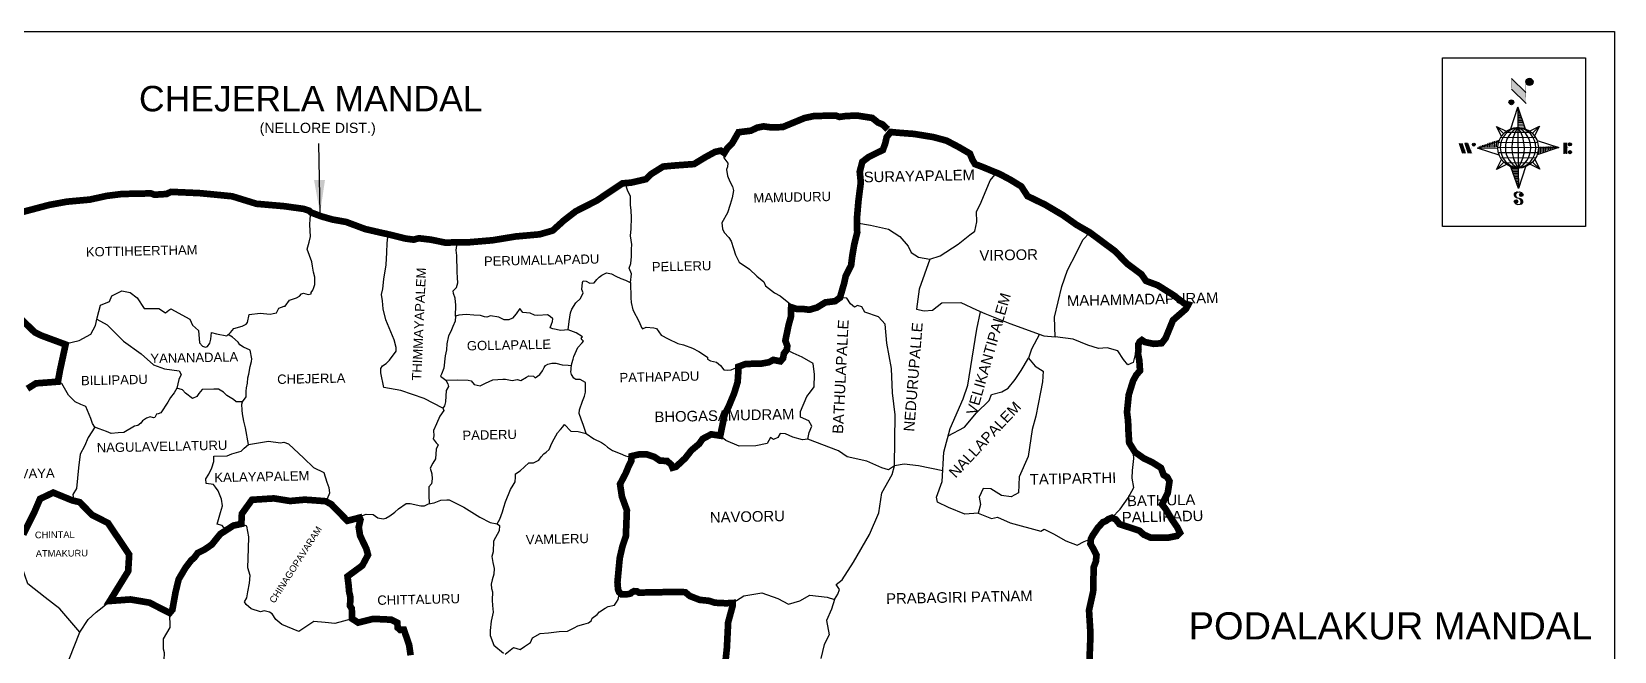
# Model space of a CAD drawing. Header units: inches. Extents: x 308339 to 383724, y 1560383 to 1616161.
# Drawn here: x 336169 to 383724, y 1597535 to 1616161 of the extents above; entities that cross this region are included whole.
import ezdxf

# ---------------------------------------------------------------- set-up
doc = ezdxf.new("R2010")
doc.units = ezdxf.units.IN
doc.header["$MEASUREMENT"] = 0
doc.linetypes.add('BORDER', pattern=[1.75, 0.5, -0.25, 0.5, -0.25, 0, -0.25])
for name, color, linetype in [('AQUADUCT', 1, 'Continuous'), ('bord', 1, 'Continuous'), ('TEXT', 7, 'Continuous'), ('VILL_BND', 7, 'Continuous'), ('VILLAGE BOUNDARY', 6, 'Continuous'), ('ZSTU', 7, 'Continuous')]:
    doc.layers.add(name, color=color, linetype=linetype)
doc.layers.add('MANDAL_BND', color=6, linetype='BORDER', lineweight=30)
doc.styles.get("Standard").update_dxf_attribs({"font": 'arial.ttf'})
doc.dimstyles.get("Standard").update_dxf_attribs({"dimtxt": 0.18, "dimasz": 0.18, "dimexe": 0.18, "dimexo": 0.0625, "dimgap": 0.09, "dimtad": 0, "dimtih": 1, "dimtoh": 1, "dimdec": 4, "dimzin": 0, "dimdsep": 46, "dimtxsty": 'Standard', "dimcen": 0.09, "dimadec": 0, "dimazin": 0, "dimtfac": 1, "dimtdec": 4, "dimtofl": 0, "dimtmove": 0, "dimatfit": 3, "dimfxl": 0, "dimtolj": 1, "dimtzin": 0, "dimarcsym": 0})
pattern_1 = [(267.297113149, (-8720374.938, 50637915.138), (10.5367255337, -0.497431438), [])]
pattern_2 = [(357.297113149, (-8720374.938, 50637915.138), (0.497431438, 10.5367255337), [])]

# ---------------------------------------------------------------- blocks, each defined once
blk = doc.blocks.new('*X3')
at = {"color": 0, "linetype": 'Continuous'}
for p, q in [((6321.6, 240.5), (6322.3, 241.2)), ((6321.6, 240.3), (6322.3, 241)), ((6321.6, 240.1), (6322.3, 240.8)), ((6321.6, 239.9), (6322.4, 240.7)), ((6321.6, 239.8), (6322.4, 240.6)), ((6321.6, 239.6), (6322.5, 240.5)), ((6321.6, 239.4), (6322.5, 240.3)), ((6321.6, 239.2), (6322.6, 240.2)), ((6321.7, 239.1), (6322.6, 240.1)), ((6321.8, 240.8), (6322.4, 241.4)), ((6321.8, 239), (6322.7, 240)), ((6321.8, 239), (6322.8, 239.9)), ((6321.9, 238.9), (6322.9, 239.8)), ((6322, 238.8), (6323, 239.7)), ((6322.1, 241.3), (6322.4, 241.6)), ((6322.1, 238.7), (6323.1, 239.6)), ((6322.2, 238.6), (6323.1, 239.6)), ((6322.3, 238.5), (6323.2, 239.5)), ((6322.4, 238.5), (6323.3, 239.4)), ((6322.5, 238.4), (6323.4, 239.3)), ((6322.7, 238.4), (6323.6, 239.3)), ((6322.8, 238.3), (6323.7, 239.2)), ((6322.9, 238.3), (6323.8, 239.1)), ((6323.1, 238.2), (6323.9, 239.1)), ((6323.2, 238.2), (6324, 239)), ((6323.3, 238.2), (6324.2, 239)), ((6323.5, 238.1), (6324.3, 238.9)), ((6323.7, 238.1), (6324.4, 238.9)), ((6323.8, 238.1), (6324.6, 238.8)), ((6324.1, 238.2), (6324.7, 238.8)), ((6324.3, 238.3), (6324.9, 238.8)), ((6324.6, 238.3), (6325.1, 238.8)), ((6324.8, 238.4), (6325.2, 238.8)), ((6325.1, 238.5), (6325.4, 238.8)), ((6325.4, 238.6), (6325.6, 238.8))]:
    blk.add_line(p, q, dxfattribs=at)
blk = doc.blocks.new('*X2')
at = {"color": 0, "linetype": 'Continuous'}
for p, q in [((6324.4, 240.3), (6324.5, 240.4)), ((6324.6, 240.3), (6324.8, 240.5)), ((6324.7, 240.2), (6325, 240.5)), ((6324.8, 240.2), (6325.2, 240.6)), ((6325, 240.1), (6325.5, 240.6)), ((6325.1, 240.1), (6325.6, 240.6)), ((6325.2, 240), (6325.8, 240.6)), ((6325.3, 240), (6326, 240.6)), ((6325.4, 239.9), (6326.1, 240.6)), ((6325.5, 239.8), (6326.2, 240.5)), ((6325.6, 239.8), (6326.3, 240.5)), ((6325.7, 239.7), (6326.5, 240.4)), ((6325.9, 239.6), (6326.6, 240.3)), ((6326, 239.5), (6326.7, 240.3)), ((6326, 239.4), (6326.8, 240.2)), ((6326.1, 239.3), (6327, 240.2)), ((6326.2, 239.3), (6327.1, 240.1)), ((6326.3, 239.2), (6327.1, 240)), ((6326.4, 239.1), (6327.2, 239.9)), ((6326.5, 239), (6327.3, 239.8)), ((6326.5, 238.9), (6327.4, 239.7)), ((6326.6, 238.8), (6327.5, 239.6)), ((6326.7, 238.7), (6327.5, 239.5)), ((6326.8, 238.6), (6327.6, 239.4)), ((6326.8, 238.5), (6327.7, 239.3)), ((6326.8, 236.5), (6327.4, 237)), ((6326.9, 238.3), (6327.8, 239.2)), ((6326.9, 238.2), (6327.9, 239.1)), ((6326.9, 236.8), (6327.6, 237.4)), ((6327, 238.1), (6327.8, 239)), ((6327, 237.9), (6327.8, 238.8)), ((6327, 237.8), (6327.8, 238.6)), ((6327, 237.6), (6327.8, 238.4)), ((6327, 237.4), (6327.8, 238.2)), ((6327, 237.3), (6327.8, 238)), ((6327, 237.1), (6327.8, 237.9))]:
    blk.add_line(p, q, dxfattribs=at)
blk = doc.blocks.new('H')
at = {"layer": 'bord', "extrusion": (0.000427885, 0.004792, 0.999988)}
h = blk.add_hatch(dxfattribs=at)
h.set_pattern_fill('LINE', color=8, scale=84.387686, angle=-2.70289, style=0)
h.set_pattern_definition(pattern_2)
h.paths.add_polyline_path([(-492.5, 785.6, -0.090992), (-448, 775.2), (-486.5, 912)])
h = blk.add_hatch(dxfattribs=at)
h.set_pattern_fill('LINE', color=8, scale=84.387686, angle=-92.70289, style=0)
h.set_pattern_definition(pattern_1)
h.paths.add_polyline_path([(-624.9, 665.1, -0.090992), (-614.5, 709.6), (-751.3, 671.1)])
h = blk.add_hatch(dxfattribs=at)
h.set_pattern_fill('LINE', color=8, scale=84.387686, angle=-92.70289, style=0)
h.set_pattern_definition(pattern_1)
h.paths.add_polyline_path([(-245.6, 647.2), (-372, 653.2, -0.090992), (-382.4, 608.7)])
h = blk.add_hatch(dxfattribs=at)
h.set_pattern_fill('LINE', color=8, scale=84.387686, angle=-2.70289, style=0)
h.set_pattern_definition(pattern_2)
h.paths.add_polyline_path([(-504.4, 532.7, -0.090992), (-548.9, 543.1), (-510.4, 406.3)])
for p, q in [((-516.2, 1087.1, -1217.1), (-431.5, 994, -1216.7)), ((-519.4, 1020.4, -1216.8), (-434.7, 927.3, -1216.4)), ((-538.3, 773.7, -1215.6), (-487, 906.2, -1216.3)), ((-487, 906.2, -1216.3), (-493, 779.8, -1215.7)), ((-487, 906.2, -1216.3), (-448.5, 769.4, -1215.7)), ((-626.7, 793.8, -1215.7), (-566.8, 760.2, -1215.6)), ((-626.7, 793.8, -1215.7), (-584.1, 747, -1215.5)), ((-598.9, 731, -1215.4), (-626.7, 793.8, -1215.7)), ((-864.7, 700.9, -1215.1), (-846.9, 637.7, -1214.9)), ((-846.9, 700.1, -1215.1), (-829.1, 636.9, -1214.9)), ((-829.1, 699.2, -1215.2), (-811.3, 636, -1214.9)), ((-829.1, 699.2, -1215.2), (-811.3, 698.4, -1215.2)), ((-811.3, 698.4, -1215.2), (-793.5, 635.2, -1214.9)), ((-751.8, 665.3, -1215), (-615, 703.8, -1215.3)), ((-421.3, 753.3, -1215.6), (-358.5, 781.1, -1215.7)), ((-358.5, 781.1, -1215.7), (-405.3, 738.5, -1215.5)), ((-358.5, 781.1, -1215.7), (-392.1, 721.2, -1215.4)), ((-378.6, 692.6, -1215.3), (-246.1, 641.4, -1215.1)), ((-751.8, 665.3, -1215), (-625.4, 659.3, -1215)), ((-619.3, 614, -1214.8), (-751.8, 665.3, -1215)), ((-246.1, 641.4, -1215.1), (-382.9, 602.9, -1214.9)), ((-372.5, 647.4, -1215.1), (-246.1, 641.4, -1215.1)), ((-213.5, 669.3, -1215.3), (-216.7, 600.8, -1214.9)), ((-197.2, 599.9, -1214.9), (-193.9, 668.4, -1215.3)), ((-639.4, 525.6, -1214.4), (-605.8, 585.5, -1214.7)), ((-639.4, 525.6, -1214.4), (-592.6, 568.1, -1214.6)), ((-576.6, 553.3, -1214.6), (-639.4, 525.6, -1214.4)), ((-510.9, 400.5, -1213.9), (-549.4, 537.2, -1214.5)), ((-459.6, 533, -1214.5), (-510.9, 400.5, -1213.9)), ((-504.9, 526.9, -1214.5), (-510.9, 400.5, -1213.9)), ((-371.2, 512.9, -1214.5), (-431.1, 546.5, -1214.6)), ((-371.2, 512.9, -1214.5), (-413.8, 559.7, -1214.7)), ((-399, 575.7, -1214.7), (-371.2, 512.9, -1214.5))]:
    blk.add_line(p, q, dxfattribs=at)
at = {"layer": 'bord', "color": 8, "linetype": 'ByBlock', "extrusion": (0.000427885, 0.004792, 0.999988)}
for p, q in [((-375, 679.2, -1215.3), (-619.9, 690.7, -1215.2)), ((-386.5, 711.4, -1215.4), (-605.5, 721.7, -1215.4)), ((-410.8, 744.2, -1215.5), (-578.1, 752.1, -1215.5)), ((-493, 779.8, -1215.7), (-504.9, 526.9, -1214.5)), ((-372.5, 647.4, -1215.1), (-625.4, 659.3, -1215)), ((-378, 615.9, -1214.9), (-622.9, 627.5, -1214.9)), ((-392.4, 584.9, -1214.8), (-611.4, 595.3, -1214.7)), ((-419.8, 554.6, -1214.6), (-587.1, 562.5, -1214.6))]:
    blk.add_line(p, q, dxfattribs=at)
at = {"layer": 'bord', "extrusion": (0.000427885, 0.004792, 0.999988), "elevation": -1212.1}
for points, const_width in [([(-522, 959.6), (-515.7, 1092.9)], 1.61), ([(-434.2, 933.1), (-427.9, 1066.5)], 1.61), ([(-870.1, 707), (-846.4, 705.9)], 0.642), ([(-828.6, 642.7), (-855.2, 643.9)], 0.642), ([(-828.6, 642.7), (-821, 678)], 0.642), ([(-810.8, 641.8), (-784.1, 640.6)], 0.642), ([(-793, 641), (-781.6, 693.9)], 0.642), ([(-177.1, 604.8), (-226, 607.1)], 0.706), ([(-222.7, 675.6), (-173.8, 673.3)], 0.706), ([(-194.8, 644.8), (-185, 644.4)], 0.706)]:
    blk.add_lwpolyline(points, dxfattribs=dict(at, const_width=const_width))
for points, const_width in [([(-413.7, 1073.1, 1), (-397.6, 1057.7, 1)], 22.3), ([(-530.3, 949.5, 1), (-519.6, 939.3, 1)], 14.8), ([(-775.9, 696.6, 1), (-769.5, 690.4, 1)], 8.9), ([(-180.1, 618, 1), (-173.1, 611.2, 1)], 9.79), ([(-177.8, 666.9, 1), (-170.8, 660.1, 1)], 9.79), ([(-525.2, 321.6, 1), (-533.4, 328.9, 1)], 11.1), ([(-489.8, 361.7, 1), (-498.1, 369.1, 1)], 11.1)]:
    blk.add_lwpolyline(points, format="xyb", close=True, dxfattribs=dict(at, const_width=const_width))
for points in [[(-537, 317.4), (-530.7, 310.5), (-519.8, 306.8), (-504.9, 306.9), (-493.9, 310), (-486.3, 317.7), (-486.5, 325.8), (-490.6, 333.3), (-493.5, 336.2), (-502.8, 340.9), (-522.5, 347.3), (-530.4, 351.6), (-533.7, 354.6), (-537.4, 362.6), (-537, 373.4), (-530, 380.7), (-520, 384.1), (-503.5, 384.2), (-492.5, 379.9), (-487.1, 373.3)], [(-522.5, 347.6), (-526.2, 353.8), (-527.8, 360.6), (-527.9, 370.6), (-525.9, 375.5), (-521.3, 381.2), (-514.5, 384.4)], [(-504.9, 306.9), (-499, 312.4), (-497, 319.4), (-497.5, 326.5), (-501.2, 335.4), (-509.2, 343.2)]]:
    blk.add_lwpolyline(points, dxfattribs=at)
at = {"layer": 'bord', "extrusion": (0.000427885, 0.004792, 0.999988)}
for centre, radius in [((-405.6, 1065.4, -1212.1), 22.3), ((-525, 944.4, -1212.1), 14.8), ((-772.7, 693.5, -1212.1), 8.9), ((-498.4, 659.1, -1212.1), 126.6), ((-176.6, 614.6, -1212.1), 9.79), ((-174.3, 663.5, -1212.1), 9.79), ((-529.3, 325.2, -1212.1), 11.1), ((-494, 365.4, -1212.1), 11.1)]:
    blk.add_circle(centre, radius, dxfattribs=at)
at = {"layer": 'bord', "color": 8, "linetype": 'ByBlock', "extrusion": (0.000427885, 0.004792, 0.999988)}
for centre, radius, start, end in [((-481.5, 658.3, -1212.1), 127.7, 94.92536, 259.66906), ((-436.8, 656.2, -1212.1), 140.8, 113.28644, 241.30798), ((-315.9, 650.5, -1212.1), 222.3, 142.58916, 212.00526), ((-560.1, 662.1, -1212.1), 140.8, 293.28644, 61.30798), ((-681, 667.8, -1212.1), 222.3, 322.58916, 32.00526), ((-515.4, 659.9, -1212.1), 127.7, 274.92536, 79.66906)]:
    blk.add_arc(centre, radius, start, end, dxfattribs=at)
at = {"layer": 'bord', "extrusion": (0.000427885, 0.004792, 0.999988)}
for points in [[(-515.7, 1092.9, -1212.1), (-431, 999.8, -1212.1), (-518.9, 1026.2, -1212.1), (-434.2, 933.1, -1212.1)], [(-864.1, 706.7, -1212.1), (-846.4, 705.9, -1212.1), (-846.3, 643.5, -1212.1), (-828.6, 642.7, -1212.1)], [(-828.6, 705, -1212.1), (-810.8, 704.2, -1212.1), (-810.8, 641.8, -1212.1), (-793, 641, -1212.1)], [(-193.4, 674.2, -1212.1), (-196.6, 605.7, -1212.1), (-213, 675.1, -1212.1), (-216.2, 606.7, -1212.1)]]:
    blk.add_solid(points, dxfattribs=at)
at = {"layer": 'bord', "extrusion": (0.000427885, 0.004792, 0.999988), "xscale": 7.977342409717546, "yscale": 7.977342408231451, "zscale": 7.977342408476333, "rotation": 138.0840426661453}
for name, p in [('*X2', (38300.5, -31929.4, -1212.1)), ('*X3', (38314.4, -31950.9, -1212.1))]:
    blk.add_blockref(name, p, dxfattribs=at)

msp = doc.modelspace()

# ---------------------------------------------------------------- linework, layer by layer
at = {"layer": 'MANDAL_BND', "color": 2, "const_width": 200}
msp.add_lwpolyline([(361892, 1613224), (361728, 1613376), (361600, 1613428), (361426, 1613568), (360955, 1613641), (360619, 1613623), (360443, 1613598), (360326, 1613639), (359680, 1613626), (359394, 1613565), (358732, 1613292), (358373, 1613285), (358162, 1613314), (357975, 1613277), (357779, 1613184), (357409, 1613138), (357214, 1612800), (357073, 1612659), (356982, 1612514), (356876, 1612584), (356705, 1612547), (356410, 1612387), (356072, 1612181), (355548, 1612143), (355146, 1612107), (354781, 1611879), (354629, 1611727), (354184, 1611624), (354013, 1611609), (353920, 1611602), (353467, 1611300), (353162, 1611090), (352518, 1610762), (352161, 1610486), (351825, 1610182), (351430, 1610069), (350707, 1610004), (350020, 1609891), (349253, 1609826), (348966, 1609831), (348607, 1609818), (348169, 1609908), (347805, 1609951), (347646, 1609909), (347397, 1609943), (346886, 1610070), (346636, 1610125), (346193, 1610227), (345619, 1610441), (345204, 1610515), (344876, 1610608), (344559, 1610728), (344514, 1610777), (344341, 1610834), (343749, 1610916), (342924, 1610987), (342192, 1611213), (341591, 1611272), (341210, 1611308), (340356, 1611346), (340220, 1611282), (339862, 1611259), (339751, 1611300), (338882, 1611282), (338415, 1611223), (337922, 1611114), (337230, 1611051), (336692, 1610952), (335878, 1610736)], dxfattribs=at)
at = {"layer": 'MANDAL_BND', "color": 3, "const_width": 200}
msp.add_lwpolyline([(357002, 1597093), (357059, 1597638), (357097, 1598407), (357236, 1598920), (357235, 1598991), (357034, 1598980), (356703, 1598996), (356514, 1599055), (356242, 1599082), (355945, 1599198), (355810, 1599311), (355612, 1599323), (354414, 1599300), (354354, 1599340), (354274, 1599344), (354205, 1599312), (354163, 1599273), (354092, 1599255), (354005, 1599247), (353899, 1599245), (353818, 1599316), (353787, 1599403), (353771, 1599617), (353839, 1600338), (353920, 1600689), (354023, 1600993), (354054, 1601775), (353904, 1602189), (353849, 1602563), (354025, 1602899), (354104, 1603094), (354185, 1603252), (354197, 1603403), (354420, 1603455), (354655, 1603455), (354886, 1603376), (355040, 1603270), (355264, 1603254), (355387, 1603147), (355425, 1603054), (355529, 1603082), (355805, 1603338), (355993, 1603577), (356229, 1603774), (356330, 1603922), (356588, 1604058), (356860, 1604017), (356994, 1604665), (357115, 1604900), (357278, 1605292), (357317, 1605419), (357383, 1605633), (357402, 1605932), (357404, 1606091), (357624, 1606173), (357830, 1606178), (358062, 1606177), (358318, 1606224), (358456, 1606294), (358668, 1606252), (358748, 1606346), (358771, 1606486), (358862, 1606601), (358874, 1606719), (358815, 1606872), (358913, 1607341), (358985, 1607600), (358990, 1607878), (359161, 1607825), (359320, 1607828), (359537, 1607802), (359768, 1607869), (360017, 1608023), (360310, 1608060), (360457, 1608166), (360587, 1608617), (360629, 1608818), (360792, 1609136), (360824, 1609405), (360883, 1609752), (360974, 1610124), (360965, 1610536), (361012, 1611072), (361083, 1611637), (361051, 1611949), (361127, 1612247), (361314, 1612391), (361746, 1612606), (361816, 1612797), (361861, 1612995), (361982, 1613146), (362180, 1613125), (362683, 1613087), (363262, 1612992), (363660, 1612885), (364035, 1612687), (364360, 1612497), (364438, 1612309), (364515, 1612179), (364723, 1612101), (365063, 1611960), (365255, 1611882), (365580, 1611708), (365905, 1611509), (366093, 1611217), (366617, 1610963), (367159, 1610643), (367563, 1610356), (367965, 1610125), (368725, 1609560), (369083, 1609189), (369515, 1608866), (369652, 1608669), (370005, 1608538), (370473, 1608244), (370802, 1607992), (370923, 1607958), (370852, 1607827), (370462, 1607487), (370241, 1606948), (370122, 1606796), (369882, 1606777), (369622, 1606831), (369530, 1606892), (369467, 1606846), (369419, 1606759), (369427, 1606618), (369412, 1606477), (369452, 1606274), (369472, 1605971), (369361, 1605843), (369265, 1605669), (369133, 1605245), (369081, 1604722), (369113, 1604465), (369125, 1604150), (369146, 1603806), (369320, 1603524), (369582, 1603339), (369853, 1603209), (370101, 1603051), (370182, 1602836), (370291, 1602770), (370358, 1602648), (370305, 1602291), (370133, 1601952), (370240, 1601815), (370426, 1601504), (370583, 1601276), (370675, 1601098), (370585, 1601005), (370318, 1600951), (369782, 1600956), (369585, 1601043), (369454, 1601160), (369205, 1601243), (368853, 1601360), (368746, 1601497), (368629, 1601551), (368522, 1601509), (368443, 1601451), (368356, 1601417), (368203, 1601246), (368052, 1601024), (367998, 1600919), (367982, 1600767), (368056, 1600640), (368165, 1600427), (368145, 1600231), (368080, 1600062), (368064, 1599328), (367940, 1598773), (367984, 1598051), (367942, 1596957)], dxfattribs=at)
at = {"layer": 'MANDAL_BND', "color": 4, "const_width": 200}
for points in [[(335751, 1607627), (336262, 1607123), (336468, 1607024), (337189, 1606757), (337020, 1605979), (336958, 1605640), (336299, 1605590), (336041, 1605429)], [(335917, 1601049), (336241, 1601698), (336421, 1602118), (336817, 1602306), (337388, 1602072), (337608, 1602020), (337989, 1601633), (338464, 1601392), (339099, 1600444), (339070, 1599944), (338517, 1599048), (339135, 1599095), (339711, 1598998), (340316, 1598687), (340398, 1598786), (340492, 1599310), (340586, 1599700), (340789, 1600043), (340959, 1600267), (341059, 1600354), (341157, 1600490), (341372, 1600599), (341581, 1600743), (341838, 1601062), (342231, 1601315), (342469, 1601365), (342486, 1601670), (342788, 1602090), (343450, 1602132), (343935, 1602054), (344372, 1602094), (344686, 1602072), (345002, 1602047), (345171, 1601956), (345656, 1601458), (346023, 1601554), (346050, 1601493), (345997, 1601270), (346037, 1601014), (346225, 1600620), (346276, 1600435), (346105, 1600114), (345660, 1599787), (345691, 1599530), (345710, 1599321), (345747, 1599158), (345735, 1598904), (345788, 1598822), (345798, 1598516), (345977, 1598398), (346432, 1598512), (346973, 1598486), (347155, 1598394), (347168, 1598245), (347241, 1598180), (347353, 1598187), (347511, 1597730), (347556, 1597417)]]:
    msp.add_lwpolyline(points, dxfattribs=at)
at = {"layer": 'VILL_BND'}
for points in [[(356982, 1612514), (356972, 1612364), (357084, 1612212), (357079, 1612099), (357047, 1612015), (357079, 1611826), (357149, 1611661), (357229, 1611506), (357256, 1611390), (357213, 1611168), (357159, 1610962), (357074, 1610714), (356908, 1610411), (356931, 1610233), (356980, 1610125), (357121, 1609974), (357189, 1609868), (357258, 1609642), (357316, 1609457), (357432, 1609236), (357734, 1609026), (357959, 1608812), (358172, 1608639), (358222, 1608523), (358492, 1608306), (358659, 1608221), (358815, 1608091), (359055, 1607914)], [(360968, 1610415), (361369, 1610349), (361916, 1610224), (362259, 1610006), (362507, 1609717), (362595, 1609528), (362816, 1609378), (363159, 1609318), (363466, 1609422), (364010, 1609769), (364359, 1610054), (364505, 1610164), (364566, 1610447), (364563, 1610749), (364698, 1611039), (364973, 1611691), (365159, 1611921)], [(354166, 1608620), (354188, 1608878), (354126, 1609057), (354173, 1609195), (354197, 1609404), (354197, 1609619), (354200, 1609766), (354167, 1610020), (354184, 1610233), (354190, 1610575), (354184, 1610785), (354167, 1610956), (354162, 1611215), (354085, 1611367), (354041, 1611490), (354040, 1611550), (354035, 1611611)], [(337172, 1606773), (337595, 1606874), (337947, 1607073), (338088, 1607324), (338141, 1607562), (338237, 1607945), (338509, 1608054), (338582, 1608217), (338883, 1608372), (339128, 1608325), (339336, 1608162), (339549, 1607841), (339991, 1607844), (340190, 1607710), (340288, 1607791), (340352, 1607833), (340919, 1607515), (341006, 1607335), (341179, 1607181), (341215, 1606806), (341301, 1606705), (341394, 1606680), (341453, 1606696), (341527, 1606800), (341550, 1606914), (341577, 1607122), (341721, 1607075), (342030, 1607018), (342142, 1607119), (342242, 1607235), (342492, 1607309), (342613, 1607369), (342651, 1607420), (342700, 1607660), (343039, 1607698), (343340, 1607671), (343422, 1607694), (343529, 1607706), (343596, 1607847), (343757, 1607907), (343789, 1607905), (343916, 1608095), (344128, 1608159), (344215, 1608208), (344279, 1608278), (344339, 1608302), (344473, 1608256), (344564, 1608279), (344563, 1608321), (344617, 1608394), (344650, 1608475), (344678, 1608560), (344673, 1608783), (344641, 1608931), (344610, 1609113), (344584, 1609238), (344445, 1609623), (344503, 1609837), (344549, 1610006), (344524, 1610354), (344533, 1610534), (344559, 1610728)], [(346060, 1601597), (346216, 1601663), (346433, 1601644), (346575, 1601551), (346733, 1601521), (346815, 1601536), (346930, 1601603), (347086, 1601717), (347187, 1601814), (347427, 1601982), (347541, 1601974), (347865, 1601911), (347971, 1601911), (348097, 1601968), (348267, 1602002), (348459, 1602083), (348642, 1602087), (348716, 1602089), (349157, 1601868), (349634, 1601567), (349947, 1601408), (350155, 1601363), (350237, 1601504), (350321, 1601728), (350359, 1601868), (350405, 1602027), (350558, 1602398), (350641, 1602526), (350695, 1602631), (350708, 1602775), (350708, 1602874), (350849, 1602965), (351105, 1603200), (351245, 1603203), (351406, 1603281), (351481, 1603378), (351560, 1603467), (351624, 1603519), (351723, 1603604), (351804, 1603791), (351868, 1603924), (351968, 1604102), (352057, 1604199), (352125, 1604280), (352183, 1604352), (352370, 1604157), (352588, 1604141), (352829, 1604079), (352747, 1604328), (352678, 1604512), (352623, 1604679), (352634, 1604798), (352725, 1605054), (352778, 1605205), (352809, 1605324), (352808, 1605495), (352806, 1605611), (352653, 1605704), (352522, 1605702), (352464, 1605750), (352388, 1605858), (352365, 1605936), (352377, 1606006), (352383, 1606059), (352404, 1606188), (352437, 1606318), (352462, 1606393), (352583, 1606670), (352710, 1606806), (352749, 1606855), (352712, 1606897), (352682, 1606937), (352699, 1606965), (352722, 1606990), (352530, 1607107), (352292, 1607198), (352074, 1607181), (351825, 1607230), (351744, 1607261), (351786, 1607371), (351824, 1607450), (351829, 1607532), (351749, 1607602), (351666, 1607650), (351380, 1607632), (351275, 1607638), (351153, 1607701), (350929, 1607715), (350836, 1607837), (350723, 1607684), (350620, 1607554), (350505, 1607496), (350369, 1607503), (350284, 1607539), (350205, 1607582), (349958, 1607619), (349841, 1607582), (349778, 1607591), (349651, 1607625), (349458, 1607637), (349228, 1607656), (349004, 1607643), (348900, 1607609), (348917, 1607939), (348890, 1608147), (348840, 1608291), (348838, 1608373), (348931, 1608469), (348972, 1608609), (348960, 1608757), (348956, 1608940), (348946, 1609434), (348921, 1609594), (348940, 1609736), (348966, 1609831)], [(348519, 1604842), (347962, 1605131), (347258, 1605371), (346751, 1605468), (346661, 1605911), (346658, 1606033), (346708, 1606112), (346820, 1606183), (346922, 1606289), (347126, 1606555), (347124, 1606668), (347062, 1606902), (346811, 1607501), (346735, 1607830), (346712, 1608074), (346678, 1608261), (346723, 1608426), (346756, 1608721), (346818, 1609152), (346838, 1609521), (346853, 1609807), (346886, 1610070)], [(363159, 1609318), (362837, 1608424), (362759, 1607816), (362987, 1607768), (363236, 1607789), (363518, 1608006), (364092, 1608018), (364558, 1607801), (364810, 1607686), (365564, 1607392), (366585, 1607021), (366918, 1606991), (366906, 1607579), (367121, 1608505), (367292, 1608992), (367568, 1609511), (367749, 1609907), (367965, 1610125)], [(352292, 1607198), (352316, 1607449), (352363, 1607706), (352400, 1607824), (352520, 1608013), (352658, 1608143), (352744, 1608310), (352699, 1608410), (352718, 1608623), (352743, 1608672), (352833, 1608659), (352937, 1608603), (353070, 1608612), (353155, 1608709), (353218, 1608779), (353301, 1608843), (353400, 1608895), (353445, 1608908), (353590, 1608882), (353721, 1608811), (353876, 1608741), (354010, 1608687), (354136, 1608632), (354166, 1608620), (354169, 1608160), (354182, 1608019), (354236, 1607804), (354423, 1607441), (354495, 1607264), (354524, 1607230), (354636, 1607282), (354862, 1607262), (354941, 1607235), (355085, 1607042), (355298, 1606927), (355580, 1606792), (355760, 1606749), (356028, 1606644), (356212, 1606551), (356476, 1606381), (356481, 1606318), (356567, 1606265), (356750, 1606227), (356867, 1606123), (356964, 1606001), (357083, 1605991), (357188, 1605997), (357278, 1606032), (357384, 1606072), (357462, 1606113)], [(363550, 1602961), (362820, 1603110), (362384, 1603156), (362093, 1603111), (362116, 1604641), (362030, 1605306), (362008, 1606038), (361867, 1606799), (361814, 1607372), (361615, 1607589), (361199, 1607726), (361109, 1607887), (360988, 1607933), (360897, 1607877), (360769, 1607977), (360662, 1608149), (360457, 1608166)], [(338131, 1607515), (338443, 1607345), (338928, 1606853), (339464, 1606475), (339831, 1606145), (340158, 1606030), (340603, 1605962), (340665, 1605853), (340591, 1605707), (340535, 1605441), (340452, 1605306), (340339, 1605165), (340258, 1605021), (340053, 1604707), (339973, 1604675), (339917, 1604659), (339866, 1604564), (339833, 1604556), (339726, 1604586), (339620, 1604541), (339503, 1604465), (339448, 1604395), (339361, 1604325), (339262, 1604305), (338943, 1604111), (338771, 1604102), (338555, 1604085), (338415, 1604140), (338195, 1604227), (338064, 1604278), (337996, 1604388), (337950, 1604534), (337797, 1604892), (337646, 1604950), (337474, 1605030), (337399, 1605115), (337272, 1605236), (337077, 1605589), (336937, 1605614)], [(348900, 1607609), (348895, 1607460), (348825, 1607294), (348765, 1607145), (348699, 1607018), (348646, 1606778), (348631, 1606602), (348593, 1606421), (348552, 1606051), (348481, 1605864), (348458, 1605808), (348619, 1605688), (348679, 1605577), (348697, 1605493), (348623, 1605372), (348600, 1605032), (348578, 1604912), (348519, 1604842), (348552, 1604778), (348433, 1604602), (348336, 1604373), (348244, 1604176), (348257, 1604011), (348230, 1603924), (348322, 1603803), (348381, 1603739), (348325, 1603613), (348305, 1603318), (348221, 1603191), (348139, 1603042), (348189, 1602866), (348204, 1602722), (348180, 1602565), (348107, 1602481), (348106, 1602200), (348112, 1602005), (348119, 1601972)], [(364612, 1601687), (364205, 1601658), (363720, 1601854), (363385, 1602018), (363359, 1602172), (363532, 1602644), (363582, 1603519), (363768, 1604229), (364155, 1605129), (364301, 1605540), (364433, 1606343), (364569, 1607220), (364684, 1607744)], [(342506, 1605034), (342617, 1605180), (342615, 1605357), (342626, 1605460), (342650, 1605595), (342669, 1605753), (342699, 1605863), (342735, 1606096), (342774, 1606249), (342788, 1606326), (342737, 1606591), (342533, 1606675), (342429, 1606746), (342372, 1606823), (342202, 1606980), (342103, 1607039), (342080, 1607064)], [(366447, 1607071), (366213, 1606622), (366117, 1606349), (366321, 1606109), (366559, 1605957), (366538, 1605639), (366485, 1605325), (366343, 1604606), (366232, 1604203), (366111, 1603388), (365838, 1602781), (365825, 1602298), (365597, 1602178), (365306, 1602222), (364992, 1602423), (364757, 1602427), (364643, 1602171), (364675, 1601946), (364612, 1601687), (365011, 1601528), (365186, 1601564), (365567, 1601397), (366490, 1601145), (366590, 1601203), (366874, 1601066), (367247, 1600853), (367587, 1600726), (367792, 1600837), (367998, 1600919)], [(369419, 1606548), (369320, 1606420), (369267, 1606215), (369106, 1606149), (368972, 1606308), (368809, 1606566), (368488, 1606659), (368222, 1606637), (367900, 1606740), (367462, 1606914), (366918, 1606991)], [(362093, 1603111), (361918, 1602986), (361713, 1603051), (361268, 1603254), (360676, 1603384), (360413, 1603564), (359487, 1603913), (359530, 1604115), (359611, 1604302), (359517, 1604464), (359266, 1604576), (359267, 1604745), (359465, 1605192), (359574, 1605337), (359682, 1605482), (359695, 1605854), (359651, 1606187), (359323, 1606376), (359050, 1606502), (358862, 1606601)], [(348619, 1605688), (348974, 1605694), (349285, 1605690), (349379, 1605666), (349467, 1605559), (349647, 1605511), (349801, 1605595), (350030, 1605693), (350325, 1605714), (350410, 1605716), (350606, 1605676), (350756, 1605710), (350865, 1605671), (351034, 1605773), (351109, 1605818), (351244, 1605808), (351294, 1605757), (351439, 1605856), (351521, 1605965), (351573, 1606066), (351606, 1606123), (351680, 1606166), (351800, 1606194), (351917, 1606197), (352114, 1606150), (352294, 1606141), (352394, 1606124)], [(363712, 1604016), (364200, 1604271), (364562, 1604706), (364938, 1605078), (365013, 1605250), (365320, 1605336), (365508, 1605442), (365720, 1605707), (365898, 1605976), (366117, 1606349)], [(342015, 1601170), (341892, 1601315), (341739, 1601359), (341839, 1601706), (341908, 1601909), (341871, 1602112), (341777, 1602362), (341698, 1602465), (341635, 1602549), (341410, 1602583), (341407, 1602724), (341490, 1602864), (341583, 1603054), (341640, 1603237), (341639, 1603403), (342046, 1603411), (342186, 1603476), (342461, 1603556), (342559, 1603639), (342681, 1603754), (342591, 1604252), (342542, 1604458), (342505, 1604676), (342492, 1604783), (342488, 1604965), (342506, 1605034), (342315, 1605030), (342230, 1605106), (342034, 1605229), (341930, 1605321), (341784, 1605412), (341646, 1605420), (341294, 1605407), (341194, 1605289), (341130, 1605197), (341006, 1605139), (340790, 1605300), (340702, 1605392), (340535, 1605441)], [(338064, 1604278), (337864, 1603967), (337753, 1603700), (337626, 1603458), (337574, 1603051), (337519, 1602430), (337402, 1602252), (337440, 1602029)], [(352829, 1604079), (353062, 1603918), (353288, 1603817), (353381, 1603754), (353470, 1603676), (353625, 1603569), (353857, 1603478), (354017, 1603408), (354086, 1603393), (354137, 1603398)], [(359487, 1603913), (359327, 1603897), (359044, 1603968), (358823, 1604077), (358661, 1604084), (358591, 1603961), (358461, 1603902), (358370, 1603967), (358265, 1603779), (357933, 1603710), (357426, 1603699), (357023, 1603868), (356860, 1604017)], [(342681, 1603754), (343281, 1603849), (343642, 1603806), (343747, 1603825), (343890, 1603774), (344351, 1603344), (344638, 1603062), (344952, 1602906), (345037, 1602623), (345095, 1602457), (345115, 1602286), (345047, 1602117), (345039, 1602064)], [(368629, 1601551), (368880, 1601805), (369113, 1602153), (369282, 1602462), (369237, 1602740), (369245, 1602973), (369283, 1603331), (369268, 1603607)], [(357235, 1598991), (357566, 1599207), (358110, 1599294), (358589, 1599124), (358906, 1598951), (359252, 1599051), (359550, 1599226), (360067, 1599161), (360295, 1599091), (360396, 1599249), (360440, 1599389), (360344, 1599544), (360526, 1599681), (360865, 1600218), (361346, 1601051), (361623, 1601703), (361715, 1602302), (362028, 1602847), (362093, 1603111)], [(345798, 1598516), (345274, 1598367), (344993, 1598399), (344651, 1598435), (344198, 1598133), (343688, 1598338), (343506, 1598489), (343395, 1598659), (343320, 1598715), (343153, 1598753), (343048, 1598725), (342761, 1598811), (342611, 1598940), (342567, 1599023), (342631, 1599142), (342664, 1599326), (342710, 1599586), (342739, 1599814), (342662, 1600050), (342687, 1600629), (342696, 1600975), (342636, 1601300), (342469, 1601365)], [(350155, 1601363), (350223, 1601321), (350213, 1601154), (350043, 1600843), (350035, 1600521), (350000, 1600384), (350031, 1600204), (350062, 1600023), (350061, 1599857), (350011, 1599685), (349981, 1599553), (349986, 1599425), (350014, 1599322), (350004, 1599076), (350015, 1598910), (350036, 1598711), (349981, 1598441), (349949, 1598163), (349947, 1598009), (350052, 1597724), (350344, 1597481)], [(337614, 1598111), (337017, 1598814), (336577, 1599150), (336059, 1599560), (335874, 1600083), (335760, 1600288)], [(350396, 1597448), (350647, 1597651), (350845, 1597595), (350980, 1597679), (351157, 1597802), (351223, 1597945), (351451, 1598069), (351694, 1598095), (352019, 1598132), (352267, 1598141), (352466, 1598239), (352576, 1598301), (352763, 1598352), (352904, 1598389), (352979, 1598455), (353013, 1598532), (353166, 1598644), (353236, 1598723), (353404, 1598834), (353495, 1598878), (353680, 1598927), (353743, 1599018), (353796, 1599095), (353811, 1599194), (353840, 1599318)], [(336160, 1595842), (336341, 1596042), (336502, 1596177), (336562, 1596262), (336623, 1596337), (336820, 1596590), (337117, 1596845), (337232, 1597101), (337299, 1597298), (337614, 1598111), (337868, 1598495), (338111, 1598712), (338289, 1598851), (338517, 1599048)], [(360295, 1599091), (360201, 1598807), (360047, 1598459), (360130, 1598031), (359986, 1597742), (359878, 1597323)], [(340316, 1598687), (340321, 1598252), (340122, 1597914), (340125, 1597614), (340150, 1597497), (340140, 1597258), (340061, 1596940), (339894, 1596485), (339595, 1596329), (339319, 1596285), (339173, 1596130), (338978, 1595519), (338801, 1595011), (338609, 1594715), (338348, 1594347), (338069, 1593857), (337859, 1593643), (337724, 1593024), (337668, 1592658), (337652, 1592541), (337317, 1592420), (337012, 1592197)]]:
    msp.add_lwpolyline(points, dxfattribs=at)
at = {"layer": 'VILLAGE BOUNDARY', "color": 0}
msp.add_lwpolyline([(383724, 1560383), (308339, 1560383), (308339, 1616161), (383724, 1616161)], close=True, dxfattribs=at)
at = {"layer": 'VILLAGE BOUNDARY', "color": 0, "elevation": -5}
msp.add_lwpolyline([(378562, 1615375), (382855, 1615375), (382855, 1610300), (378562, 1610300)], close=True, dxfattribs=at)

# ---------------------------------------------------------------- block references
at = {"layer": 'AQUADUCT', "color": 1, "xscale": 4.821940478168893, "yscale": 4.821940479800105, "zscale": 4.821940478135803, "rotation": 3.078330600056655}
msp.add_blockref('H', (383403, 1609654, 5852), dxfattribs=at)

# ---------------------------------------------------------------- texts
at = {"layer": 'TEXT'}
for s, height, p in [('CHEJERLA MANDAL', 764.51, (339393, 1613766)), ('(NELLORE DIST.)', 305.8, (343020, 1613116)), ('PODALAKUR MANDAL', 818.3, (370932, 1597892))]:
    msp.add_text(s, height=height, dxfattribs=at).set_placement(p)
for s, height, rotation, p in [('SURAYAPALEM', 318.61, 1.2104, (361175, 1611630)), ('MAMUDURU', 280.8, 1.176, (357859, 1611023)), ('KOTTIHEERTHAM', 280.78, 1.176, (337801, 1609399)), ('PERUMALLAPADU', 280.78, 1.176, (349763, 1609121)), ('PELLERU', 280.8, 1.176, (354807, 1608953)), ('VIROOR', 318.6, 1.2104, (364651, 1609272)), ('THIMMAYAPALEM', 280.78, 87.5191, (347874, 1605666)), ('MAHAMMADAPURAM', 318.61, 1.2104, (367281, 1607912)), ('VELIKANTIPALEM', 318.61, 73.9912, (364553, 1604614)), ('BATHULAPALLE', 318.61, 87.1196, (360547, 1604066)), ('NEDURUPALLE', 318.61, 85.4926, (362686, 1604130)), ('GOLLAPALLE', 280.8, 1.176, (349249, 1606578)), ('YANANADALA', 280.8, 1.176, (339740, 1606197)), ('PATHAPADU', 280.8, 1.176, (353835, 1605623)), ('BILLIPADU', 280.8, 1.176, (337655, 1605532)), ('CHEJERLA', 280.8, 1.176, (343549, 1605571)), ('NALLAPALEM', 318.6, 46.8991, (363931, 1602726)), ('BHOGASAMUDRAM', 318.61, 1.2104, (354887, 1604422)), ('PADERU', 280.8, 1.176, (349117, 1603886)), ('NAGULAVELLATURU', 280.78, 1.176, (338129, 1603514)), ('KAKIVAYA', 280.8, 1.176, (334923, 1602714)), ('KALAYAPALEM', 280.78, 1.176, (341661, 1602618)), ('TATIPARTHI', 318.6, 1.2104, (366165, 1602544)), ('BATHULA', 318.6, 1.2104, (369083, 1601896)), ('NAVOORU', 318.6, 1.2104, (356553, 1601402)), ('PALLIPADU', 318.6, 1.2104, (368930, 1601403)), ('CHINAGOPAVARAM', 200, 57.4239, (343464, 1598962)), ('CHINTAL', 200, 0.5687, (336268, 1600933)), ('VAMLERU', 280.8, 1.176, (351018, 1600752)), ('ATMAKURU', 200, 0.5687, (336294, 1600374)), ('PRABAGIRI PATNAM', 318.61, 1.2104, (361848, 1598958)), ('CHITTALURU', 280.8, 1.176, (346558, 1598931))]:
    msp.add_text(s, height=height, rotation=rotation, dxfattribs=at).set_placement(p)

# ---------------------------------------------------------------- leaders
at = {"layer": 'ZSTU', "color": 0}
msp.add_leader([(344835, 1610700), (344801, 1612795)], dimstyle='Standard', override={"dimasz": 1000, "dimgap": 0.09, "dimtad": 0}, dxfattribs=at)

doc.saveas('drawing.dxf')
